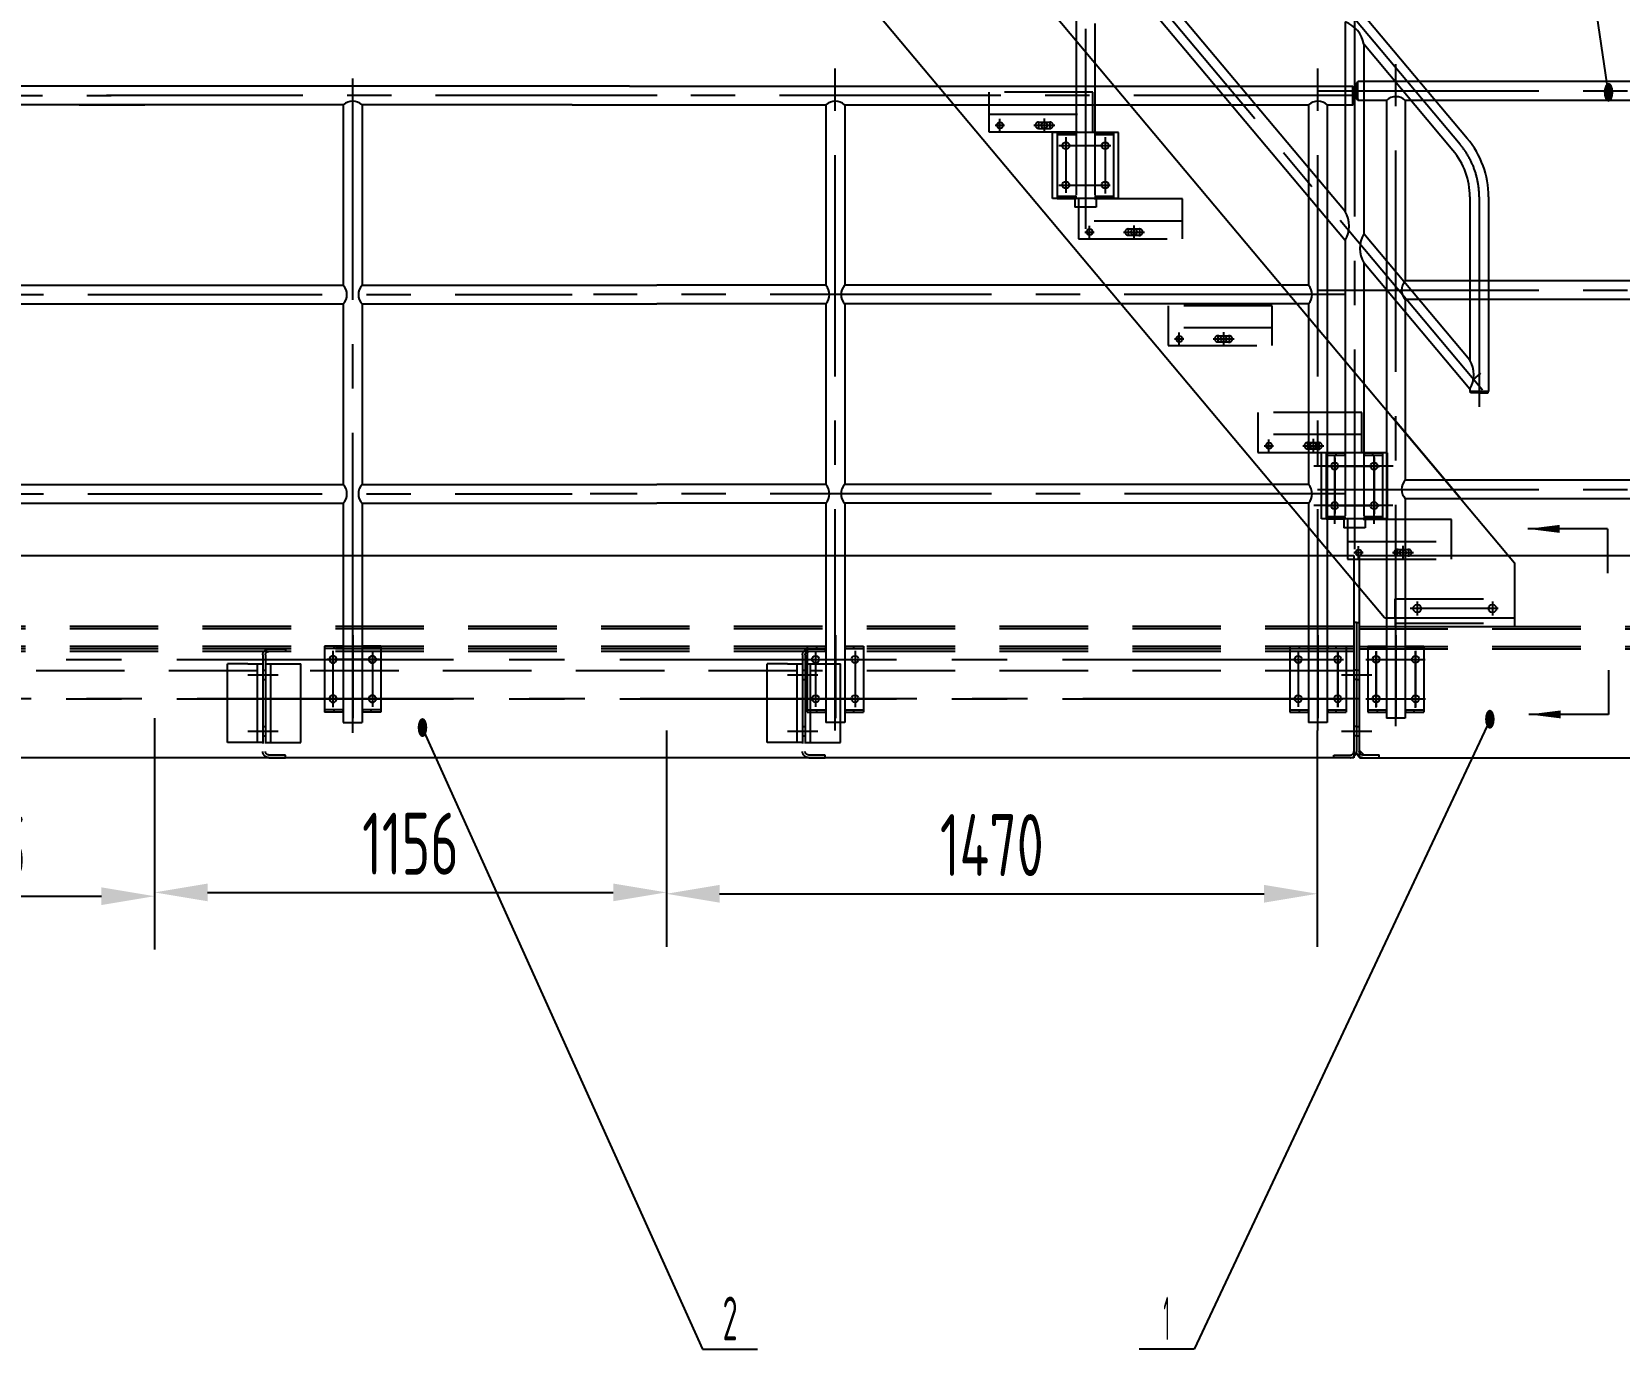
# Model space of a CAD drawing. Header units: millimetres. Extents: x 0 to 16800, y 0 to 11880.
# Drawn here: x 5542 to 9127, y 1944 to 4920 of the extents above; entities that cross this region are included whole.
import ezdxf
from ezdxf.enums import TextEntityAlignment as Align

# ---------------------------------------------------------------- set-up
doc = ezdxf.new("R2010")
doc.units = ezdxf.units.MM
doc.header["$LTSCALE"] = 400
doc.linetypes.add('F', pattern=[0.75, 0.5, -0.25])
doc.linetypes.add('G', pattern=[2, 1.25, -0.25, 0.25, -0.25])
for name, color, linetype in [('01', 7, 'Continuous'), ('02', 1, 'Continuous'), ('04', 2, 'F'), ('05', 4, 'G'), ('08', 1, 'Continuous'), ('11', 3, 'Continuous')]:
    doc.layers.add(name, color=color, linetype=linetype)
doc.styles.get("Standard").update_dxf_attribs({"font": 'isocp', "width": 0.707, "bigfont": 'intecad.shx'})
doc.dimstyles.new('INTE', dxfattribs={"dimscale": 40, "dimtxt": 3.5, "dimasz": 3, "dimexe": 3, "dimexo": 0, "dimgap": 1, "dimtad": 1, "dimdec": 3, "dimdsep": 46, "dimtxsty": 'Standard', "dimcen": 0, "dimclrd": 1, "dimclre": 1, "dimclrt": 3, "dimaunit": 1, "dimadec": 0, "dimazin": 0, "dimtfac": 1, "dimtmove": 0, "dimatfit": 0, "dimfxl": 0, "dimarcsym": 0})

# ---------------------------------------------------------------- blocks, each defined once
blk = doc.blocks.new('A$C32973516')
at = {"layer": '04', "color": 2, "linetype": 'F'}
for p, q in [((37, 246), (0, 246)), ((0, 246), (0, 240)), ((37, 240), (0, 240)), ((45, 14), (45, 232)), ((51, 14), (51, 232)), ((37, 6), (0, 6)), ((0, 0), (0, 6)), ((37, 0), (0, 0))]:
    blk.add_line(p, q, dxfattribs=at)
for centre, radius, start, end in [((37, 232), 14, 0, 90), ((37, 232), 8, 0, 90), ((37, 14), 8, 270, 0), ((37, 14), 14, 270, 0)]:
    blk.add_arc(centre, radius, start, end, dxfattribs=at)
at = {"layer": '05', "color": 4, "linetype": 'G'}
for p, q in [((67.1, 186.5), (28.4, 186.5)), ((67.9, 59.5), (30.9, 59.5))]:
    blk.add_line(p, q, dxfattribs=at)
blk = doc.blocks.new('A$C26947815')
at = {"ltscale": 0.8}
for p, q in [((45, 305), (45, 14)), ((51, 305), (45, 305)), ((51, 305), (51, 14)), ((0, 6), (37, 6)), ((0, 0), (0, 6)), ((37, 0), (0, 0))]:
    blk.add_line(p, q, dxfattribs=at)
for radius in [14, 8]:
    blk.add_arc((37, 14), radius, 270, 0, dxfattribs=at)
at = {"layer": '04', "color": 2, "linetype": 'F', "ltscale": 0.8}
for p, q in [((51, 197.5), (45, 197.5)), ((51, 176.5), (45, 176.5)), ((51, 70.5), (45, 70.5)), ((51, 49.5), (45, 49.5))]:
    blk.add_line(p, q, dxfattribs=at)
at = {"layer": '05', "color": 4, "linetype": 'G', "ltscale": 0.8}
for p, q in [((85.1, 187), (16.6, 187)), ((85.1, 60), (16.6, 60))]:
    blk.add_line(p, q, dxfattribs=at)
blk = doc.blocks.new('A$C6C507418')
at = {"layer": '04', "color": 2, "linetype": 'F'}
for p, q in [((0, 50), (241, 50)), ((0, 50), (0, 0)), ((5, 45), (236, 45)), ((5, 45), (5, 5)), ((236, 45), (236, 5)), ((241, 50), (241, 0)), ((5, 5), (30, 5)), ((30, 0), (30, 5)), ((236, 5), (211, 5)), ((211, 0), (211, 5)), ((0, 0), (30, 0)), ((241, 0), (211, 0))]:
    blk.add_line(p, q, dxfattribs=at)
blk = doc.blocks.new('A$C66DC3B9F')
at = {"layer": '04', "color": 2, "linetype": 'F'}
for p, q in [((0, 50), (476, 50)), ((0, 50), (0, 0)), ((5, 45), (471, 45)), ((5, 45), (5, 5)), ((471, 45), (471, 5)), ((476, 50), (476, 0)), ((5, 5), (30, 5)), ((30, 0), (30, 5)), ((471, 5), (446, 5)), ((446, 0), (446, 5)), ((0, 0), (30, 0)), ((476, 0), (446, 0))]:
    blk.add_line(p, q, dxfattribs=at)
blk = doc.blocks.new('A$C61274FA0')
at = {"layer": '04', "color": 2, "linetype": 'F'}
for p, q in [((0, 14), (0, 457)), ((0, 457), (6, 457)), ((6, 14), (6, 457)), ((14, 6), (51, 6)), ((14, 0), (51, 0)), ((51, 0), (51, 6))]:
    blk.add_line(p, q, dxfattribs=at)
for radius in [14, 8]:
    blk.add_arc((14, 14), radius, 180, 270, dxfattribs=at)
blk = doc.blocks.new('1111a')
for p, q in [((9081.8, 6114.5), (10034.3, 6114.5)), ((9081.8, 5657.5), (9081.8, 6114.5)), ((10034.3, 6114.5), (11363.1, 4933.8)), ((10034.3, 6114.5), (11100.8, 6114.5)), ((9081.8, 5657.5), (9887.5, 5657.5)), ((9091.8, 5664), (9126.8, 5664)), ((9126.8, 5657.5), (9887.5, 5657.5)), ((9988.5, 5619.1), (11183.3, 4557.5)), ((9988.5, 5619.1), (11183.3, 4557.5)), ((11672.8, 4895.5), (11464, 4895.5)), ((11672.8, 4895.5), (11672.8, 4557.5)), ((11672.8, 4895.5), (11672.8, 4557.5)), ((11672.8, 4557.5), (11183.3, 4557.5)), ((11672.8, 4557.5), (11183.3, 4557.5))]:
    blk.add_line(p, q)
for centre in [(9119.8, 5879.5), (9208.8, 5879.5), (10331.8, 5879.5), (10420.8, 5879.5), (10966.8, 5879.5), (11055.8, 5879.5), (9119.8, 5790.5), (9208.8, 5790.5), (10420.8, 5790.5), (10966.8, 5790.5), (11055.8, 5790.5), (10281.8, 5660.5), (10370.8, 5660.5), (10281.8, 5571.5), (10370.8, 5571.5), (11354.8, 4703.5), (11443.8, 4703.5), (11538.8, 4703.5), (11627.8, 4703.5), (11354.8, 4614.5), (11443.8, 4614.5), (11538.8, 4614.5), (11627.8, 4614.5)]:
    blk.add_circle(centre, 8)
for centre, start, end in [((9887.5, 5505.5), 48.378, 90), ((9887.5, 5505.5), 48.378, 90), ((11464, 5047.5), 228.3794, 270)]:
    blk.add_arc(centre, 152, start, end)
at = {"layer": '01', "color": 7, "linetype": 'Continuous'}
for p, q in [((11100.8, 5657.5), (11100.8, 6114.5)), ((9081.8, 5674), (9081.8, 5903.5)), ((9126.8, 5657.5), (9126.8, 5664))]:
    blk.add_line(p, q, dxfattribs=at)
at = {"layer": '01'}
for p, q in [((11100.8, 6114.5), (11107.3, 6114.5)), ((11101.3, 6114.5), (11101.3, 5648.8)), ((11107.3, 6114.5), (11107.3, 5648.8)), ((11107.3, 5691), (11107.3, 5869)), ((11119.3, 5869), (11107.3, 5869)), ((11119.3, 5691), (11119.3, 5869)), ((9091.8, 5664), (9081.8, 5674)), ((10040.8, 5691), (10040.8, 5691)), ((11107.3, 5691), (11119.3, 5691)), ((11107.3, 5691), (11107.3, 5691)), ((11100.8, 5657.5), (11672.8, 4895.5))]:
    blk.add_line(p, q, dxfattribs=at)
at = {"layer": '04', "color": 2, "linetype": 'F'}
for p, q in [((10034.3, 5903.5), (10034.3, 6114.5)), ((9081.8, 5953.5), (11100.8, 5953.5)), ((9081.8, 5948.5), (11100.8, 5948.5)), ((9081.8, 5908.5), (11100.8, 5908.5)), ((9081.8, 5903.5), (10034.3, 5903.5)), ((9081.8, 5903.5), (11100.8, 5903.5)), ((10034.3, 5869), (10022.3, 5869)), ((10022.3, 5691), (10022.3, 5869)), ((10034.3, 5691), (10034.3, 5869)), ((10040.3, 5691), (10040.3, 5869)), ((10052.3, 5869), (10040.3, 5869)), ((10052.3, 5691), (10052.3, 5869)), ((11088.8, 5691), (11088.8, 5869)), ((11100.8, 5869), (11088.8, 5869)), ((11100.8, 5691), (11100.8, 5869)), ((10084.3, 5700.5), (10009.3, 5700.5)), ((10009.3, 5700.5), (10009.3, 5692)), ((10010.8, 5690.5), (10065.3, 5690.5)), ((10034.3, 5691), (10022.3, 5691)), ((10040.3, 5691), (10052.3, 5691)), ((10074.3, 5681.5), (10074.3, 5628.7)), ((10084.3, 5625.5), (10084.3, 5700.5)), ((11100.8, 5691), (11088.8, 5691)), ((11056.3, 5657.5), (11056.3, 4868.8)), ((11107.3, 5657.5), (11056.3, 5657.5)), ((11101.3, 5657.5), (11101.3, 4868.8)), ((11107.3, 5648.8), (11107.3, 4868.8)), ((10084.3, 5625.5), (10077.6, 5625.5)), ((10530.3, 5294.5), (10455.3, 5294.5)), ((10455.3, 5294.5), (10455.3, 5286)), ((10456.8, 5284.5), (10511.3, 5284.5)), ((10520.3, 5275.5), (10520.3, 5222.7)), ((10530.3, 5219.5), (10530.3, 5294.5)), ((10530.3, 5219.5), (10523.6, 5219.5)), ((10988.3, 4888.5), (10913.3, 4888.5)), ((10913.3, 4888.5), (10913.3, 4880)), ((10914.8, 4878.5), (10969.3, 4878.5)), ((10988.3, 4813.5), (10988.3, 4888.5)), ((10978.3, 4869.5), (10978.3, 4816.7)), ((11107.3, 4868.8), (11056.3, 4868.8)), ((10988.3, 4813.5), (10981.6, 4813.5))]:
    blk.add_line(p, q, dxfattribs=at)
blk.add_circle((10331.8, 5790.5), 8, dxfattribs=at)
for centre, radius, start, end in [((10010.8, 5692), 1.52, 180, 270), ((10065.3, 5681.5), 9, 360, 89.8782), ((10077.6, 5628.8), 3.3, 180.2621, 270), ((10456.8, 5286), 1.52, 180, 270), ((10511.3, 5275.5), 9, 360, 89.8782), ((10523.6, 5222.8), 3.3, 180.2621, 270), ((10914.8, 4880), 1.52, 180, 270), ((10969.3, 4869.5), 9, 360, 89.8782), ((10981.6, 4816.8), 3.3, 180.2621, 270)]:
    blk.add_arc(centre, radius, start, end, dxfattribs=at)
at = {"layer": '05', "color": 4, "linetype": 'G'}
for p, q in [((9119.8, 5771.2), (9119.8, 5897.4)), ((9208.8, 5770.4), (9208.8, 5898.2)), ((10331.8, 5771.2), (10331.8, 5897.4)), ((10420.8, 5770.4), (10420.8, 5898.2)), ((10966.8, 5771.2), (10966.8, 5897.4)), ((11055.8, 5770.4), (11055.8, 5898.2)), ((9096.6, 5879.5), (9230.5, 5879.5)), ((10057.6, 5844), (10014.2, 5844)), ((10308.6, 5879.5), (10442.5, 5879.5)), ((10943.6, 5879.5), (11077.5, 5879.5)), ((11124.1, 5844), (11080.7, 5844)), ((9096.6, 5790.5), (9231.4, 5790.5)), ((10308.6, 5790.5), (10443.4, 5790.5)), ((10943.6, 5790.5), (11078.4, 5790.5)), ((10056.3, 5717), (10012.4, 5717)), ((11122.8, 5717), (11078.9, 5717)), ((10281.8, 5552.2), (10281.8, 5678.4)), ((10370.8, 5551.4), (10370.8, 5679.2)), ((10258.6, 5660.5), (10392.5, 5660.5)), ((10258.6, 5571.5), (10393.4, 5571.5)), ((11331.6, 4703.5), (11465.5, 4703.5)), ((11354.8, 4595.2), (11354.8, 4721.4)), ((11443.8, 4594.4), (11443.8, 4722.2)), ((11515.6, 4703.5), (11649.5, 4703.5)), ((11538.8, 4595.2), (11538.8, 4721.4)), ((11627.8, 4594.4), (11627.8, 4722.2)), ((11331.6, 4614.5), (11466.4, 4614.5)), ((11515.6, 4614.5), (11650.4, 4614.5))]:
    blk.add_line(p, q, dxfattribs=at)
at = {"layer": '01', "xscale": -1}
blk.add_blockref('A$C26947815', (9126.3, 5657.5), dxfattribs=at)
at = {"layer": '01'}
for name, p in [('A$C6C507418', (10034.3, 5700.5)), ('A$C6C507418', (10251.3, 5497.5)), ('A$C6C507418', (10480.3, 5294.5)), ('A$C6C507418', (10709.3, 5091.5)), ('A$C6C507418', (10938.3, 4888.5)), ('A$C66DC3B9F', (11177.8, 4685.5))]:
    blk.add_blockref(name, p, dxfattribs=at)
at = {"layer": '04', "color": 2, "linetype": 'F', "xscale": -1}
for name, p in [('A$C61274FA0', (11107.3, 5657.5)), ('A$C32973516', (10085.3, 5657.5))]:
    blk.add_blockref(name, p, dxfattribs=at)
blk = doc.blocks.new('1234')
for p, q in [((454.3, 494.3), (454.3, 345.3)), ((454.3, 494.3), (496.7, 494.3)), ((454.3, 489.3), (496.7, 489.3)), ((476.3, 489.3), (476.3, 494.3)), ((495.8, 494.3), (495.8, 489.3)), ((539, 494.3), (581.3, 494.3)), ((539, 489.3), (581.3, 489.3)), ((539.8, 494.3), (539.8, 489.3)), ((559.3, 489.3), (559.3, 494.3)), ((581.3, 494.3), (581.3, 345.3)), ((454.3, 350.3), (496.7, 350.3)), ((454.3, 345.3), (496.7, 345.3)), ((476.3, 345.3), (476.3, 350.3)), ((495.8, 350.3), (495.8, 345.3)), ((539, 350.3), (581.3, 350.3)), ((539, 345.3), (581.3, 345.3)), ((539.8, 350.3), (539.8, 345.3)), ((559.3, 345.3), (559.3, 350.3))]:
    blk.add_line(p, q)
for centre in [(473.3, 464.3), (562.3, 464.3), (473.3, 375.3), (562.3, 375.3)]:
    blk.add_circle(centre, 8)
at = {"layer": '05', "color": 4, "linetype": 'G'}
for p, q in [((517.8, 518.9), (517.8, 331.4)), ((473.3, 483.1), (473.3, 357.5)), ((562.3, 483.8), (562.3, 356.2)), ((457.4, 464.3), (575.1, 464.3)), ((457.8, 375.3), (573.8, 375.3))]:
    blk.add_line(p, q, dxfattribs=at)
blk = doc.blocks.new('A$C67FF644E')
for p, q in [((1275.4, 1138.9), (1275.4, 989.9)), ((1275.4, 1138.9), (1317.7, 1138.9)), ((1275.4, 1133.9), (1317.7, 1133.9)), ((1297.4, 1133.9), (1297.4, 1138.9)), ((1316.9, 1138.9), (1316.9, 1133.9)), ((1360, 1138.9), (1402.4, 1138.9)), ((1360, 1133.9), (1402.4, 1133.9)), ((1360.9, 1138.9), (1360.9, 1133.9)), ((1380.4, 1133.9), (1380.4, 1138.9)), ((1402.4, 1138.9), (1402.4, 989.9)), ((1275.4, 994.9), (1317.7, 994.9)), ((1275.4, 989.9), (1317.7, 989.9)), ((1297.4, 989.9), (1297.4, 994.9)), ((1316.9, 994.9), (1316.9, 989.9)), ((1360, 994.9), (1402.4, 994.9)), ((1360, 989.9), (1402.4, 989.9)), ((1360.9, 994.9), (1360.9, 989.9)), ((1380.4, 989.9), (1380.4, 994.9))]:
    blk.add_line(p, q)
for centre in [(1294.4, 1108.9), (1383.4, 1108.9), (1294.4, 1019.9), (1383.4, 1019.9)]:
    blk.add_circle(centre, 8)
at = {"layer": '01', "color": 7, "linetype": 'Continuous'}
for p, q in [((90.9, 2632.9), (87.9, 2629.9)), ((87.9, 2593.9), (87.9, 2629.9)), ((87.9, 2629.9), (90.9, 2629.9)), ((795.9, 2633), (90.9, 2633)), ((90.9, 2590.7), (90.9, 2633)), ((87.9, 2593.9), (90.9, 2593.9)), ((90.9, 2590.9), (87.9, 2593.9)), ((155.7, 2590.7), (90.9, 2590.7)), ((155.7, 2590.7), (155.7, 1195)), ((795.9, 2590.7), (198, 2590.7)), ((198, 2590.7), (198, 2183)), ((904.5, 2548.8), (1317.7, 2177.3)), ((940.4, 2573.4), (2189, 1450.8)), ((795.9, 2183), (198, 2183)), ((1317.7, 2177.3), (1317.7, 1784.2)), ((198, 2140.7), (198, 1733)), ((795.9, 2140.7), (198, 2140.7)), ((940.4, 2123.4), (1317.7, 1784.2)), ((1360, 2143.9), (1360, 1746.1)), ((1360, 2139.3), (2160.7, 1419.3)), ((904.5, 2098.8), (1317.7, 1727.3)), ((795.9, 1733), (198, 1733)), ((1317.7, 1727.3), (1317.7, 1334.2)), ((1360, 1746.1), (2189, 1000.8)), ((198, 1690.7), (198, 1195)), ((795.9, 1690.7), (198, 1690.7)), ((1360, 1689.3), (2160.7, 969.3)), ((1360, 1689.3), (1360, 1296.1)), ((940.4, 1673.4), (1317.7, 1334.2)), ((904.5, 1648.8), (1317.7, 1277.3)), ((2661.9, 1409), (2297.9, 1409)), ((2390.7, 1366.7), (2297.9, 1366.7)), ((2390.7, 1366.7), (2390.7, 959)), ((2433, 1366.7), (2433, 409)), ((2661.9, 1366.7), (2433, 1366.7)), ((1360, 1296.1), (2189, 550.8)), ((1317.7, 1277.3), (1317.7, 964.9)), ((1360, 1239.3), (1360, 964.9)), ((1360, 1239.3), (2160.7, 519.3)), ((2790.7, 537.9), (2790.7, 1237.9)), ((2833, 537.9), (2833, 1237.9)), ((198, 1195), (155.7, 1195)), ((1360, 964.9), (1317.7, 964.9)), ((2390.7, 959), (2297.9, 959)), ((2390.7, 916.7), (2297.9, 916.7)), ((2390.7, 916.7), (2390.7, 509)), ((2390.7, 509), (2297.9, 509)), ((2390.7, 466.7), (2297.9, 466.7)), ((2390.7, 466.7), (2390.7, 7.9)), ((2661.9, 409), (2433, 409)), ((2661.9, 366.7), (2433, 366.7)), ((2433, 366.7), (2433, 7.9)), ((2433, 7.9), (2390.7, 7.9))]:
    blk.add_line(p, q, dxfattribs=at)
for centre, radius, start, end in [((795.9, 2427.9), 205.2, 45.0435, 90), ((176.9, 2567.4), 31.5, 47.8524, 132.1476), ((795.9, 2427.9), 162.8, 44.6767, 90), ((221.4, 2161.9), 31.5, 137.8524, 222.1476), ((795.9, 1977.9), 205.2, 45.0435, 90), ((795.9, 1977.9), 162.8, 44.6767, 90), ((221.4, 1711.9), 31.5, 137.8524, 222.1476), ((795.9, 1527.9), 205.2, 45.0435, 90), ((795.9, 1527.9), 162.8, 44.6767, 90), ((2297.9, 1571.9), 162.8, 228.0401, 270), ((2297.9, 1571.9), 205.2, 228.0401, 270), ((2661.9, 1237.9), 171.1, 0, 90), ((2411.9, 1343.4), 31.5, 47.8524, 132.1476), ((2661.9, 1237.9), 128.9, 0, 90), ((2297.9, 1121.9), 205.2, 228.0401, 270), ((2297.9, 1121.9), 162.8, 228.0401, 270), ((2367.3, 937.9), 31.5, 317.8524, 42.1476), ((2297.9, 671.9), 162.8, 228.0401, 270), ((2661.9, 537.9), 128.9, 270, 0), ((2661.9, 537.9), 171.1, 270, 0), ((2297.9, 671.9), 205.2, 228.0401, 270), ((2367.3, 487.9), 31.5, 317.8524, 42.1476), ((2456.4, 387.9), 31.5, 137.8524, 222.1476)]:
    blk.add_arc(centre, radius, start, end, dxfattribs=at)
at = {"layer": '01'}
for centre, start, end in [((1308.4, 2124.4), 16.0612, 80.019), ((1272.1, 1755.7), 328.0211, 31.9789), ((1405.6, 1717.7), 148.0211, 211.9789), ((1272.1, 1305.7), 328.0211, 31.9789), ((1405.6, 1267.7), 148.0211, 211.9789)]:
    blk.add_arc(centre, 53.7, start, end, dxfattribs=at)
at = {"layer": '04'}
blk.add_line((90.9, 2593.9), (90.9, 2590.9), dxfattribs=at)
at = {"layer": '05', "color": 4, "linetype": 'G'}
for p, q in [((176.9, 1177.2), (176.9, 2672.7)), ((0, 2611.9), (795.9, 2611.9)), ((926.2, 2557.7), (2174.8, 1435.1)), ((1338.9, 2368.9), (1338.9, 976)), ((0, 2161.9), (795.9, 2161.9)), ((926.2, 2107.7), (2174.8, 985.1)), ((0, 1711.9), (795.9, 1711.9)), ((926.2, 1657.7), (2174.8, 535.1)), ((2411.9, 0), (2411.9, 1496.7)), ((2297.9, 1387.9), (2661.9, 1387.9)), ((2811.9, 537.9), (2811.9, 1237.9)), ((1294.4, 1127.7), (1294.4, 1002.1)), ((1383.4, 1128.3), (1383.4, 1000.8)), ((1278.5, 1108.9), (1396.2, 1108.9)), ((1278.8, 1019.9), (1394.8, 1019.9)), ((2297.9, 937.9), (2456.6, 937.9)), ((2297.9, 487.9), (2456.6, 487.9))]:
    blk.add_line(p, q, dxfattribs=at)
at = {"layer": '05'}
blk.add_line((2661.9, 387.9), (2360.9, 387.9), dxfattribs=at)
at = {"layer": '05', "color": 4, "linetype": 'G'}
for centre, radius, start, end in [((795.9, 2427.9), 184, 44.876, 90), ((795.9, 1977.9), 184, 44.876, 90), ((795.9, 1527.9), 184, 44.876, 90), ((2297.9, 1571.9), 184, 228.0401, 270), ((2661.9, 1237.9), 150, 0, 90), ((2297.9, 1121.9), 184, 228.0401, 270), ((2297.9, 671.9), 184, 228.0401, 270)]:
    blk.add_arc(centre, radius, start, end, dxfattribs=at)
at = {"layer": '05'}
blk.add_arc((2661.9, 537.9), 150, 270, 0, dxfattribs=at)
at = {"layer": '01', "color": 7, "linetype": 'Continuous'}
for p in [(-341, 863.6), (1894, -312.4)]:
    blk.add_blockref('1234', p, dxfattribs=at)
blk = doc.blocks.new('6547891230.0.')
at = {"layer": '01'}
for p, q in [((19383.4, 7040.4), (22250.6, 3623.6)), ((21888.3, 3580.8), (19159.4, 6832.8)), ((22130, 3767.3), (21976.4, 3950.4)), ((22250.6, 3623.6), (22250.6, 3479.4)), ((21980.6, 3499.2), (21980.6, 3479.4))]:
    blk.add_line(p, q, dxfattribs=at)
at = {"layer": '01', "color": 7, "linetype": 'Continuous'}
for p, q in [((21956.8, 3499.2), (21888.3, 3580.8)), ((21956.8, 3499.2), (21980.6, 3499.2)), ((21980.6, 3499.2), (22250.6, 3499.2)), ((21980.6, 3479.4), (22250.6, 3479.4))]:
    blk.add_line(p, q, dxfattribs=at)
for centre, radius in [((21088.2, 4612), 7), ((21188.2, 4612), 7), ((21236.9, 4565.9), 8), ((21325.9, 4565.9), 8), ((21236.9, 4476.9), 8), ((21325.9, 4476.9), 8), ((21290.7, 4370.7), 7), ((21390.7, 4370.7), 7), ((21493.2, 4129.4), 7), ((21593.2, 4129.4), 7), ((21695.7, 3888.1), 7), ((21795.7, 3888.1), 7), ((21844.3, 3842), 8), ((21933.3, 3842), 8), ((21844.3, 3753), 8), ((21933.3, 3753), 8), ((21898.2, 3646.8), 7), ((21998.2, 3646.8), 7)]:
    blk.add_circle(centre, radius, dxfattribs=at)
at = {"layer": '01'}
for centre in [(22030.6, 3520.4), (22200.6, 3520.4)]:
    blk.add_circle(centre, 9, dxfattribs=at)
at = {"layer": '04', "color": 2, "linetype": 'F'}
for p, q in [((21063.2, 4687), (21063.2, 4597)), ((21298.2, 4687), (21063.2, 4687)), ((21298.2, 4597), (21298.2, 4687)), ((21063.2, 4597), (21298.2, 4597)), ((21175.2, 4619), (21201.2, 4619)), ((21175.2, 4605), (21201.2, 4605)), ((21355.9, 4595.9), (21206.9, 4595.9)), ((21206.9, 4446.9), (21206.9, 4595.9)), ((21355.9, 4446.9), (21355.9, 4595.9)), ((21355.9, 4446.9), (21206.9, 4446.9)), ((21500.7, 4445.7), (21265.7, 4445.7)), ((21265.7, 4445.7), (21265.7, 4355.7)), ((21500.7, 4355.7), (21500.7, 4445.7)), ((21377.7, 4377.7), (21403.7, 4377.7)), ((21265.7, 4355.7), (21500.7, 4355.7)), ((21377.7, 4363.7), (21403.7, 4363.7)), ((21703.2, 4204.4), (21468.2, 4204.4)), ((21468.2, 4204.4), (21468.2, 4114.4)), ((21703.2, 4114.4), (21703.2, 4204.4)), ((21703.2, 4154.4), (21468.2, 4154.4)), ((21580.2, 4136.4), (21606.2, 4136.4)), ((21468.2, 4114.4), (21703.2, 4114.4)), ((21580.2, 4122.4), (21606.2, 4122.4)), ((21905.7, 3963.1), (21670.7, 3963.1)), ((21670.7, 3963.1), (21670.7, 3873.1)), ((21905.7, 3873.1), (21905.7, 3963.1)), ((21905.7, 3913.1), (21670.7, 3913.1)), ((21670.7, 3873.1), (21905.7, 3873.1)), ((21782.7, 3895.1), (21808.7, 3895.1)), ((21782.7, 3881.1), (21808.7, 3881.1)), ((21963.3, 3872), (21814.3, 3872)), ((21814.3, 3723), (21814.3, 3872)), ((21963.3, 3723), (21963.3, 3872)), ((21963.3, 3723), (21814.3, 3723)), ((21873.2, 3721.8), (21873.2, 3671.8)), ((22108.2, 3721.8), (21873.2, 3721.8)), ((22108.2, 3671.8), (22108.2, 3721.8)), ((21873.2, 3671.8), (22108.2, 3671.8)), ((21985.2, 3653.8), (22011.2, 3653.8)), ((21985.2, 3639.8), (22011.2, 3639.8)), ((21980.6, 3499.2), (21980.6, 3542.4)), ((21980.6, 3542.4), (22250.6, 3542.4)), ((21980.6, 3487.4), (22250.6, 3487.4))]:
    blk.add_line(p, q, dxfattribs=at)
at = {"layer": '04'}
for p, q in [((21063.2, 4637), (21298.2, 4637)), ((21500.7, 4395.7), (21265.7, 4395.7)), ((21873.2, 3671.8), (21873.2, 3631.8)), ((22108.2, 3631.8), (22108.2, 3671.8)), ((21873.2, 3631.8), (22108.2, 3631.8))]:
    blk.add_line(p, q, dxfattribs=at)
at = {"layer": '04', "color": 2, "linetype": 'F'}
for centre, start, end in [((21175.2, 4612), 90, 270), ((21201.2, 4612), 270, 90), ((21377.7, 4370.7), 90, 270), ((21403.7, 4370.7), 270, 90), ((21580.2, 4129.4), 90, 270), ((21606.2, 4129.4), 270, 90), ((21782.7, 3888.1), 90, 270), ((21808.7, 3888.1), 270, 90), ((21985.2, 3646.8), 90, 270), ((22011.2, 3646.8), 270, 90)]:
    blk.add_arc(centre, 7, start, end, dxfattribs=at)
at = {"layer": '05', "color": 4, "linetype": 'G'}
for p, q in [((21088.2, 4597), (21088.2, 4626.4)), ((21188.2, 4627.2), (21188.2, 4599.2)), ((21077.5, 4612), (21098.9, 4612)), ((21164.9, 4612), (21212.5, 4612)), ((21175.2, 4620.8), (21175.2, 4603)), ((21201.2, 4620.8), (21201.2, 4602.2)), ((21281.4, 4620.4), (21281.4, 4433)), ((21221, 4565.9), (21338.7, 4565.9)), ((21236.9, 4584.7), (21236.9, 4459)), ((21325.9, 4585.3), (21325.9, 4457.7)), ((21221.3, 4476.9), (21337.3, 4476.9)), ((21290.7, 4355.7), (21290.7, 4385.1)), ((21377.7, 4379.5), (21377.7, 4361.7)), ((21390.7, 4385.9), (21390.7, 4357.9)), ((21403.7, 4379.5), (21403.7, 4360.9)), ((21280, 4370.7), (21301.4, 4370.7)), ((21367.3, 4370.7), (21415, 4370.7)), ((21482.5, 4129.4), (21503.8, 4129.4)), ((21493.2, 4114.4), (21493.2, 4143.8)), ((21569.8, 4129.4), (21617.5, 4129.4)), ((21580.2, 4138.2), (21580.2, 4120.4)), ((21593.2, 4144.6), (21593.2, 4116.6)), ((21606.2, 4138.2), (21606.2, 4119.6)), ((21685, 3888.1), (21706.3, 3888.1)), ((21695.7, 3873.1), (21695.7, 3902.5)), ((21772.3, 3888.1), (21820, 3888.1)), ((21782.7, 3896.9), (21782.7, 3879.1)), ((21795.7, 3903.3), (21795.7, 3875.3)), ((21808.7, 3896.9), (21808.7, 3878.3)), ((21888.8, 3896.5), (21888.8, 3709.1)), ((21976.3, 3842), (21797.1, 3842)), ((21844.3, 3712), (21844.3, 3865.5)), ((21933.3, 3712), (21933.3, 3865.5)), ((21975.2, 3753), (21797.1, 3753)), ((21898.2, 3631.8), (21898.2, 3661.2)), ((21998.2, 3662), (21998.2, 3634)), ((21887.5, 3646.8), (21908.8, 3646.8)), ((21974.8, 3646.8), (22022.5, 3646.8)), ((21985.2, 3655.6), (21985.2, 3637.8)), ((22011.2, 3655.6), (22011.2, 3637)), ((22213.1, 3520.4), (22014.9, 3520.4)), ((22030.6, 3536), (22030.6, 3504.9)), ((22200.8, 3536), (22200.8, 3504.9))]:
    blk.add_line(p, q, dxfattribs=at)
blk = doc.blocks.new('3821-9')
for p, q in [((3405.2, 1123.6), (3405.2, 974.6)), ((3405.2, 1123.6), (3447.5, 1123.6)), ((3405.2, 1118.6), (3447.5, 1118.6)), ((3427.2, 1118.6), (3427.2, 1123.6)), ((3446.7, 1123.6), (3446.7, 1118.6)), ((3489.8, 1123.6), (3532.2, 1123.6)), ((3489.8, 1118.6), (3532.2, 1118.6)), ((3490.7, 1123.6), (3490.7, 1118.6)), ((3510.2, 1118.6), (3510.2, 1123.6)), ((3532.2, 1123.6), (3532.2, 974.6)), ((3405.2, 979.6), (3447.5, 979.6)), ((3405.2, 974.6), (3447.5, 974.6)), ((3427.2, 974.6), (3427.2, 979.6)), ((3446.7, 979.6), (3446.7, 974.6)), ((3489.8, 979.6), (3532.2, 979.6)), ((3489.8, 974.6), (3532.2, 974.6)), ((3490.7, 979.6), (3490.7, 974.6)), ((3510.2, 974.6), (3510.2, 979.6))]:
    blk.add_line(p, q)
for centre in [(3424.2, 1093.6), (3513.2, 1093.6), (3424.2, 1004.6), (3513.2, 1004.6)]:
    blk.add_circle(centre, 8)
at = {"layer": '05', "color": 4, "linetype": 'G'}
for p, q in [((3468.7, 1148.1), (3468.7, 960.7)), ((3424.2, 1112.4), (3424.2, 986.8)), ((3513.2, 1113.1), (3513.2, 985.5)), ((3408.3, 1093.6), (3526, 1093.6)), ((3408.6, 1004.6), (3524.6, 1004.6))]:
    blk.add_line(p, q, dxfattribs=at)
blk = doc.blocks.new('adfqeadfjklzuifv')
at = {"layer": '01', "color": 7, "linetype": 'Continuous'}
for p, q in [((24417.3, 4222.6), (21444.6, 7765.1)), ((23533.9, 4715.7), (23533.9, 4094.3)), ((24141.4, 4057.6), (23576.9, 4730.2)), ((24141.4, 3991.8), (23576.2, 4665.2)), ((23576.2, 4482.6), (23576.2, 4094.3)), ((24141.4, 4485.7), (24141.4, 4057.6)), ((24384.9, 4195.4), (24183.7, 4435.3)), ((24183.7, 4435.3), (24183.7, 4007.2)), ((23530.9, 4087.3), (23530.9, 4067.3)), ((23579.2, 4087.3), (23579.2, 4067.3)), ((23579.2, 4067.3), (23530.9, 4067.3)), ((24141.4, 3991.8), (24141.4, 3370.4)), ((24423, 3721.9), (24183.7, 4007.2)), ((24183.7, 3941.3), (24183.7, 3758.7)), ((24423, 3656.1), (24183.7, 3941.3)), ((24183.7, 3758.7), (24183.7, 3370.4)), ((24465.3, 3651.1), (24423, 3651.1)), ((24138.4, 3363.4), (24138.4, 3343.4)), ((24186.7, 3343.4), (24138.4, 3343.4)), ((24186.7, 3363.4), (24186.7, 3343.4))]:
    blk.add_line(p, q, dxfattribs=at)
at = {"layer": '01'}
for p, q in [((24423, 4090.8), (24423, 3721.9)), ((24465.3, 4090.8), (24465.3, 3651.1)), ((24423, 3656.1), (24423, 3651.1)), ((24424.2, 3648.1), (24424.2, 3651.1)), ((24444.2, 3648.1), (24424.2, 3648.1)), ((24444.2, 3648.1), (24464.2, 3648.1)), ((24464.2, 3648.1), (24464.2, 3651.1))]:
    blk.add_line(p, q, dxfattribs=at)
at = {"layer": '01', "color": 7, "linetype": 'Continuous'}
for centre, radius, start, end in [((24120.7, 4425.4), 63.7, 8.9198, 71.0841), ((24260.2, 4090.8), 162.8, 0, 40.0019), ((24260.2, 4090.8), 205.1, 0, 40.0019), ((24086.8, 4024.7), 63.7, 328.9167, 31.0833), ((24238.3, 3974.3), 63.7, 148.9167, 211.0833), ((24368.5, 3689), 63.7, 328.9167, 31.0833)]:
    blk.add_arc(centre, radius, start, end, dxfattribs=at)
at = {"layer": '02', "color": 1, "linetype": 'Continuous'}
blk.add_line((24431.3, 3678.3), (24447.9, 3692.3), dxfattribs=at)
at = {"layer": '05', "color": 4, "linetype": 'G'}
for p, q in [((24401.1, 4209), (21335.3, 7862.5)), ((24451.8, 3653.9), (21466.5, 7211.4)), ((23555.1, 5269.9), (23555.1, 4018.8)), ((24162.5, 4546), (24162.5, 3294.9)), ((23554.9, 4260.8), (23554.9, 4073.4)), ((24444.2, 4090.8), (24444.2, 3616.6)), ((24162.4, 3536.9), (24162.4, 3349.5))]:
    blk.add_line(p, q, dxfattribs=at)
blk.add_arc((24260.2, 4090.8), 184, 0, 40.0019, dxfattribs=at)
for p in [(20086.2, 3112.7), (20693.7, 2388.8)]:
    blk.add_blockref('3821-9', p)
blk = doc.blocks.new('*D131')
at = {"layer": '08', "color": 1, "lineweight": -2}
for p, q in [((5818.9, 3369.6), (5818.9, 2847.6)), ((4952.4, 3315), (4952.4, 2847.6)), ((5072.4, 2967.6), (5698.9, 2967.6))]:
    blk.add_line(p, q, dxfattribs=at)
at = {"layer": '08', "color": 1}
for points in [[(5072.4, 2987.6), (5072.4, 2947.6), (4952.4, 2967.6)], [(5698.9, 2987.6), (5698.9, 2947.6), (5818.9, 2967.6)]]:
    blk.add_solid(points, dxfattribs=at)
at = {"layer": 'Defpoints', "color": 0}
for p in [(5818.9, 3369.6), (4952.4, 3315), (5818.9, 2967.6)]:
    blk.add_point(p, dxfattribs=at)
at = {"layer": '08', "color": 3, "insert": (5385.7, 3077.6), "char_height": 140, "attachment_point": 5}
blk.add_mtext('866.5', dxfattribs=at)
blk = doc.blocks.new('*D132')
at = {"layer": '08', "color": 1, "lineweight": -2}
for p, q in [((6974.9, 3341.8), (6974.9, 2856.2)), ((5818.9, 3185.7), (5818.9, 2856.2)), ((5938.9, 2976.2), (6854.9, 2976.2))]:
    blk.add_line(p, q, dxfattribs=at)
at = {"layer": '08', "color": 1}
for points in [[(5938.9, 2996.2), (5938.9, 2956.2), (5818.9, 2976.2)], [(6854.9, 2996.2), (6854.9, 2956.2), (6974.9, 2976.2)]]:
    blk.add_solid(points, dxfattribs=at)
at = {"layer": 'Defpoints', "color": 0}
for p in [(6974.9, 3341.8), (5818.9, 3185.7), (6974.9, 2976.2)]:
    blk.add_point(p, dxfattribs=at)
at = {"layer": '08', "color": 3, "insert": (6396.9, 3086.2), "char_height": 140, "attachment_point": 5}
blk.add_mtext('1156', dxfattribs=at)
blk = doc.blocks.new('*D133')
at = {"layer": '08', "color": 1, "lineweight": -2}
for p, q in [((8444.9, 3341.8), (8444.9, 2853.1)), ((6974.9, 3102.1), (6974.9, 2853.1)), ((7094.9, 2973.1), (8324.9, 2973.1))]:
    blk.add_line(p, q, dxfattribs=at)
at = {"layer": '08', "color": 1}
for points in [[(7094.9, 2993.1), (7094.9, 2953.1), (6974.9, 2973.1)], [(8324.9, 2993.1), (8324.9, 2953.1), (8444.9, 2973.1)]]:
    blk.add_solid(points, dxfattribs=at)
at = {"layer": 'Defpoints', "color": 0}
for p in [(8444.9, 3341.8), (6974.9, 3102.1), (8444.9, 2973.1)]:
    blk.add_point(p, dxfattribs=at)
at = {"layer": '08', "color": 3, "insert": (7709.9, 3083.1), "char_height": 140, "attachment_point": 5}
blk.add_mtext('1470', dxfattribs=at)
blk = doc.blocks.new('adfzv123456')
for p, q in [((-4166.2, 3799), (-5359.7, 3799)), ((-2532.2, 3798.8), (-2532.2, 3795.8)), ((-2532.2, 3798.8), (-2529.2, 3795.8)), ((-2532.2, 3795.8), (-2529.2, 3795.8)), ((-5260.3, 3756.7), (-5450.8, 3756.7)), ((-5408.5, 3756.7), (-5260.3, 3756.7)), ((-4812.3, 3756.7), (-5260.3, 3756.7)), ((-4295.3, 3756.7), (-4770, 3756.7)), ((-2532.2, 3759.8), (-2529.2, 3759.8)), ((-2532.2, 3756.8), (-2529.2, 3759.8)), ((-5450.8, 3349), (-5260.3, 3349)), ((-5260.3, 3349), (-4812.3, 3349)), ((-4770, 3349), (-4295.3, 3349)), ((-4301.2, 3349), (-4104.3, 3349)), ((-5450.8, 3306.7), (-5260.3, 3306.7)), ((-5260.3, 3306.7), (-4812.3, 3306.7)), ((-4770, 3306.7), (-4295.3, 3306.7)), ((-4295.3, 3306.7), (-4104.3, 3306.7)), ((-5450.8, 2899), (-5260.3, 2899)), ((-5260.3, 2899), (-4812.3, 2899)), ((-4770, 2899), (-4295.3, 2899)), ((-4295.3, 2899), (-4104.3, 2899)), ((-5450.8, 2856.7), (-5260.3, 2856.7)), ((-5260.3, 2856.7), (-4812.3, 2856.7)), ((-4770, 2856.7), (-4295.3, 2856.7)), ((-4295.3, 2856.7), (-4104.3, 2856.7)), ((-4812.3, 2361), (-4770, 2361))]:
    blk.add_line(p, q)
for centre, start, end in [((-4791.2, 3733.3), 47.8524, 132.1476), ((-4746.7, 3327.8), 137.8524, 222.1476), ((-3745.7, 3327.8), 317.8524, 42.1476), ((-4746.7, 2877.8), 137.8524, 222.1476), ((-3745.7, 2877.8), 317.8524, 42.1476)]:
    blk.add_arc(centre, 31.5, start, end)
at = {"layer": '01', "color": 7, "linetype": 'Continuous'}
for p, q in [((-5359.7, 3799), (-6209.2, 3799)), ((-4166.2, 3799), (-2532.2, 3798.8)), ((-2532.2, 3756.7), (-2532.2, 3798.8)), ((-2529.2, 3759.8), (-2529.2, 3795.8)), ((-5450.8, 3756.7), (-5860, 3756.7)), ((-4295.3, 3756.7), (-4104.3, 3756.7)), ((-4104.3, 3756.7), (-3722.3, 3756.7)), ((-3722.3, 3756.7), (-3722.3, 3349)), ((-3680, 3756.7), (-3680, 3349)), ((-3680, 3756.7), (-2632.3, 3756.7)), ((-2632.3, 3756.7), (-2632.3, 3349)), ((-2590, 3756.7), (-2590, 2361)), ((-2590, 3756.7), (-2532.2, 3756.7)), ((-5860, 3349), (-5450.8, 3349)), ((-3722.3, 3349), (-4104.3, 3349)), ((-2632.3, 3349), (-3680, 3349)), ((-5860, 3306.7), (-5450.8, 3306.7)), ((-3722.3, 3306.7), (-4104.3, 3306.7)), ((-3722.3, 3306.7), (-3722.3, 2899)), ((-3680, 3306.7), (-3680, 2899)), ((-2632.3, 3306.7), (-3680, 3306.7)), ((-2632.3, 3306.7), (-2632.3, 2899)), ((-5860, 2899), (-5450.8, 2899)), ((-3722.3, 2899), (-4104.3, 2899)), ((-2632.3, 2899), (-3680, 2899)), ((-5860, 2856.7), (-5450.8, 2856.7)), ((-3722.3, 2856.7), (-4104.3, 2856.7)), ((-3722.3, 2856.7), (-3722.3, 2361)), ((-3680, 2856.7), (-3680, 2361)), ((-2632.3, 2856.7), (-3680, 2856.7)), ((-2632.3, 2856.7), (-2632.3, 2361)), ((-3680, 2361), (-3722.3, 2361)), ((-2590, 2361), (-2632.3, 2361))]:
    blk.add_line(p, q, dxfattribs=at)
at = {"layer": '01'}
for p, q in [((-4812.3, 3756.7), (-4812.3, 3349)), ((-4770, 3756.7), (-4770, 3349)), ((-4812.3, 3306.7), (-4812.3, 2899)), ((-4770, 3306.7), (-4770, 2899)), ((-4812.3, 2856.7), (-4812.3, 2361)), ((-4770, 2856.7), (-4770, 2361))]:
    blk.add_line(p, q, dxfattribs=at)
at = {"layer": '01', "color": 7, "linetype": 'Continuous'}
for centre, start, end in [((-3701.2, 3733.3), 47.8524, 132.1476), ((-2611.2, 3733.3), 47.8524, 132.1476), ((-4835.7, 3327.8), 317.8524, 42.1476), ((-3656.7, 3327.8), 137.8524, 222.1476), ((-2655.7, 3327.8), 317.8524, 42.1476), ((-4835.7, 2877.8), 317.8524, 42.1476), ((-3656.7, 2877.8), 137.8524, 222.1476), ((-2655.7, 2877.8), 317.8524, 42.1476)]:
    blk.add_arc(centre, 31.5, start, end, dxfattribs=at)
at = {"layer": '05', "color": 4, "linetype": 'G'}
for p, q in [((-3701.2, 2343.1), (-3701.2, 3838.6)), ((-2611.2, 2343.1), (-2611.2, 3838.6)), ((-4791.2, 3815.7), (-4791.2, 2338.2)), ((-6191.7, 3777.8), (-5336.6, 3777.8)), ((-4103.8, 3777.8), (-5347.2, 3777.8)), ((-2527.2, 3777.8), (-4153.2, 3777.8)), ((-6189.2, 3327.8), (-5359.7, 3327.8)), ((-5359.7, 3327.8), (-4295.3, 3327.8)), ((-2548.5, 3327.8), (-4247.4, 3327.8)), ((-6189.2, 2877.8), (-5359.7, 2877.8)), ((-5359.7, 2877.8), (-4295.3, 2877.8)), ((-2548.4, 2877.8), (-4255.1, 2877.8))]:
    blk.add_line(p, q, dxfattribs=at)
at = {"xscale": -1}
blk.add_blockref('3821-9', (-1322.5, 1410.2), dxfattribs=at)
for p in [(-7169.9, 1410.2), (-6079.9, 1410.2)]:
    blk.add_blockref('3821-9', p)
blk = doc.blocks.new('112')
at = {"ltscale": 1.25}
for p, q in [((3082.8, 1340.8), (3082.8, 1049.8)), ((3088.8, 1340.8), (3082.8, 1340.8)), ((3088.8, 1340.8), (3088.8, 1049.8))]:
    blk.add_line(p, q, dxfattribs=at)
blk.add_arc((3074.8, 1049.8), 14, 304.8499, 0, dxfattribs=at)
at = {"layer": '04', "color": 2, "linetype": 'F', "ltscale": 1.25}
for p, q in [((3088.8, 1233.3), (3082.8, 1233.3)), ((3088.8, 1212.3), (3082.8, 1212.3)), ((3088.8, 1106.3), (3082.8, 1106.3)), ((3088.8, 1085.3), (3082.8, 1085.3)), ((3037.8, 1035.8), (3037.8, 1041.8)), ((3037.8, 1041.8), (3074.8, 1041.8)), ((3074.8, 1035.8), (3037.8, 1035.8))]:
    blk.add_line(p, q, dxfattribs=at)
for radius, end in [(8, 0), (14, 304.8499)]:
    blk.add_arc((3074.8, 1049.8), radius, 270, end, dxfattribs=at)
blk = doc.blocks.new('A$C3BD31D53')
for p, q in [((37, 246), (0, 246)), ((37, 246), (0, 246)), ((0, 246), (0, 240)), ((0, 240), (37, 240)), ((45, 232), (45, 14)), ((51, 232), (51, 14)), ((0, 6), (37, 6)), ((0, 0), (0, 6)), ((37, 0), (0, 0))]:
    blk.add_line(p, q)
for centre, radius, start, end in [((37, 232), 14, 0, 90), ((37, 232), 8, 0, 90), ((37, 14), 8, 270, 0), ((37, 14), 14, 270, 0)]:
    blk.add_arc(centre, radius, start, end)
at = {"layer": '04', "color": 2, "linetype": 'F'}
for p, q in [((51, 197.5), (45, 197.5)), ((51, 176.5), (45, 176.5)), ((51, 70.5), (45, 70.5)), ((51, 49.5), (45, 49.5))]:
    blk.add_line(p, q, dxfattribs=at)
at = {"layer": '05', "color": 4, "linetype": 'G'}
for p, q in [((85.1, 187), (16.6, 187)), ((85.1, 60), (16.6, 60))]:
    blk.add_line(p, q, dxfattribs=at)
blk = doc.blocks.new('adfv')
at = {"ltscale": 1.25}
for p, q in [((-4359.1, 1094.6), (-701.1, 1094.6)), ((-701.1, 1094.6), (-701.1, 637.6)), ((-701.1, 637.6), (-4359.1, 637.6))]:
    blk.add_line(p, q, dxfattribs=at)
for centre in [(-3006.6, 859.6), (-2917.6, 859.6), (-1916.6, 859.6), (-1827.6, 859.6), (-826.6, 859.6), (-737.6, 859.6), (-3006.6, 770.6), (-2917.6, 770.6), (-1916.6, 770.6), (-1827.6, 770.6), (-826.6, 770.6), (-737.6, 770.6)]:
    blk.add_circle(centre, 8)
at = {"layer": '05', "color": 4, "linetype": 'G'}
for p, q in [((-2962.1, 914.1), (-2962.1, 726.7)), ((-1872.1, 914.1), (-1872.1, 726.7)), ((-782.1, 914.1), (-782.1, 726.7)), ((-3006.6, 879), (-3006.6, 751.4)), ((-2917.6, 878.4), (-2917.6, 752.8)), ((-1916.6, 878.4), (-1916.6, 752.8)), ((-1827.6, 879), (-1827.6, 751.4)), ((-826.6, 878.4), (-826.6, 752.8)), ((-737.6, 879), (-737.6, 751.4)), ((-2901.7, 859.6), (-3019.4, 859.6)), ((-1932.5, 859.6), (-1814.8, 859.6)), ((-842.5, 859.6), (-724.8, 859.6)), ((-2902.1, 770.6), (-3018.1, 770.6)), ((-1932.2, 770.6), (-1816.2, 770.6)), ((-842.2, 770.6), (-726.2, 770.6))]:
    blk.add_line(p, q, dxfattribs=at)
at = {"layer": '05', "color": 4, "linetype": 'G', "ltscale": 1.25}
for p, q in [((-4359.1, 859.6), (-688.2, 859.6)), ((-688.2, 770.6), (-4359.1, 770.6)), ((-4359.1, 770.6), (-688.2, 770.6))]:
    blk.add_line(p, q, dxfattribs=at)
blk = doc.blocks.new('adf789qe123fdasf')
at = {"layer": '04', "color": 2, "linetype": 'F'}
for p, q in [((10326, 870.6), (6668, 870.6)), ((10326, 865.6), (6668, 865.6)), ((10326, 825.6), (6668, 825.6)), ((10326, 820.6), (6668, 820.6)), ((10326, 814.6), (6668, 814.6)), ((7850, 770.6), (6668, 770.6)), ((7782, 608.6), (7782, 786.6)), ((7828, 786.6), (7782, 786.6)), ((7828, 786.6), (7862, 786.6)), ((7850, 765.7), (7850, 786.6)), ((7850, 608.6), (7850, 765.7)), ((7868, 786.6), (7948, 786.6)), ((7880, 768.5), (7880, 786.6)), ((9069, 770.6), (7880, 770.6)), ((7880, 608.6), (7880, 768.5)), ((7948, 608.6), (7948, 786.6)), ((9001, 608.6), (9001, 786.6)), ((9047, 786.6), (9001, 786.6)), ((9047, 786.6), (9081, 786.6)), ((9069, 765.7), (9069, 786.6)), ((9069, 608.6), (9069, 765.7)), ((9087, 786.6), (9167, 786.6)), ((9099, 768.5), (9099, 786.6)), ((10326, 770.6), (9099, 770.6)), ((9099, 608.6), (9099, 768.5)), ((9167, 608.6), (9167, 786.6)), ((7862, 608.6), (7782, 608.6)), ((7868, 608.6), (7948, 608.6)), ((9081, 608.6), (9001, 608.6)), ((9087, 608.6), (9167, 608.6))]:
    blk.add_line(p, q, dxfattribs=at)
at = {"layer": '05', "color": 4, "linetype": 'G'}
for p, q in [((7827.9, 761.6), (7896.4, 761.6)), ((7827.9, 634.6), (7896.4, 634.6))]:
    blk.add_line(p, q, dxfattribs=at)
at = {"layer": '01'}
for name, p in [('adfv', (11027.2, -63)), ('112', (7243.3, -461.2))]:
    blk.add_blockref(name, p, dxfattribs=at)
at = {"layer": '04', "color": 2, "linetype": 'F', "xscale": -1}
for p in [(7913, 574.6), (9132, 574.6)]:
    blk.add_blockref('A$C3BD31D53', p, dxfattribs=at)

msp = doc.modelspace()

# ---------------------------------------------------------------- linework, layer by layer
at = {"layer": '01'}
for p, q in [((9100.093, 3797.3252), (9100.093, 3697.3252)), ((9102.7748, 3478.2421), (9102.7748, 3378.2421))]:
    msp.add_line(p, q, dxfattribs=at)
at = {"layer": '02'}
for p, q in [((9102.7748, 4781.4278), (8518.9456, 8769.347)), ((9100.093, 3797.3252), (8920.093, 3797.3252)), ((9102.7748, 3378.2421), (8922.7748, 3378.2421)), ((6424.0766, 3346.398), (7056.8586, 1944.245)), ((8834.6982, 3365.3082), (8166.6308, 1944.245)), ((7056.8586, 1944.245), (7180.8586, 1944.245)), ((8166.6308, 1944.245), (8042.6308, 1944.245))]:
    msp.add_line(p, q, dxfattribs=at)
for points in [[(8920.093, 3797.3252, 0, 18, 0), (8992.093, 3797.3252, 0, 0, 0)], [(8922.7748, 3378.2421, 0, 18, 0), (8994.7748, 3378.2421, 0, 0, 0)]]:
    msp.add_lwpolyline(points, format="xyseb", dxfattribs=at)

# ---------------------------------------------------------------- block references
at = {"layer": '01'}
for name, p in [('adfqeadfjklzuifv', (-15633.5501, 456.6665)), ('6547891230.0.', (-13360.0092, 97.0897)), ('adfzv123456', (11057.6192, 998.6841)), ('adf789qe123fdasf', (-1798.5966, 2705.9108)), ('1111a', (-541.8351, -2376.9599))]:
    msp.add_blockref(name, p, dxfattribs=at)
at = {"layer": '01', "color": 7, "linetype": 'Continuous'}
msp.add_blockref('A$C67FF644E', (8445.5775, 2174.619), dxfattribs=at)

# ---------------------------------------------------------------- texts
at = {"layer": '02', "width": 0.605172}
for p, p2 in [((9090.7748, 4761.4278), (9114.7748, 4761.4278)), ((8822.6982, 3345.3082), (8846.6982, 3345.3082)), ((6412.0766, 3326.398), (6436.0766, 3326.398))]:
    msp.add_text('\\M+5A1F1', height=40, dxfattribs=at).set_placement(p, p2, align=Align.FIT)
at = {"layer": '11'}
for s, width, p, p2 in [('2', 0.562593, (7101.8704, 1964.245), (7135.8469, 1964.245)), ('1', 0.404, (8097.6318, 1964.245), (8111.6297, 1964.245))]:
    msp.add_text(s, height=98.9949, dxfattribs=dict(at, width=width)).set_placement(p, p2, align=Align.FIT)

# ---------------------------------------------------------------- dimensions: what is measured, and where the dimension line sits
at = {"layer": '08'}
for base, p1, p2, picture, middle in [((5818.9292, 2967.6168), (4952.4292, 3314.9702), (5818.9292, 3369.6012), '*D131', (5385.6792, 3077.6168)), ((6974.9292, 2976.1872), (5818.9292, 3185.7412), (6974.9292, 3341.769), '*D132', (6396.9292, 3086.1872)), ((8444.9292, 2973.0782), (6974.9292, 3102.0586), (8444.9292, 3341.769), '*D133', (7709.9292, 3083.0782))]:
    dim = msp.add_linear_dim(base=base, p1=p1, p2=p2, dimstyle='INTE', dxfattribs=at)
    dim.commit()
    dim.dimension.update_dxf_attribs({"geometry": picture, "text_midpoint": middle})

doc.saveas('drawing.dxf')
